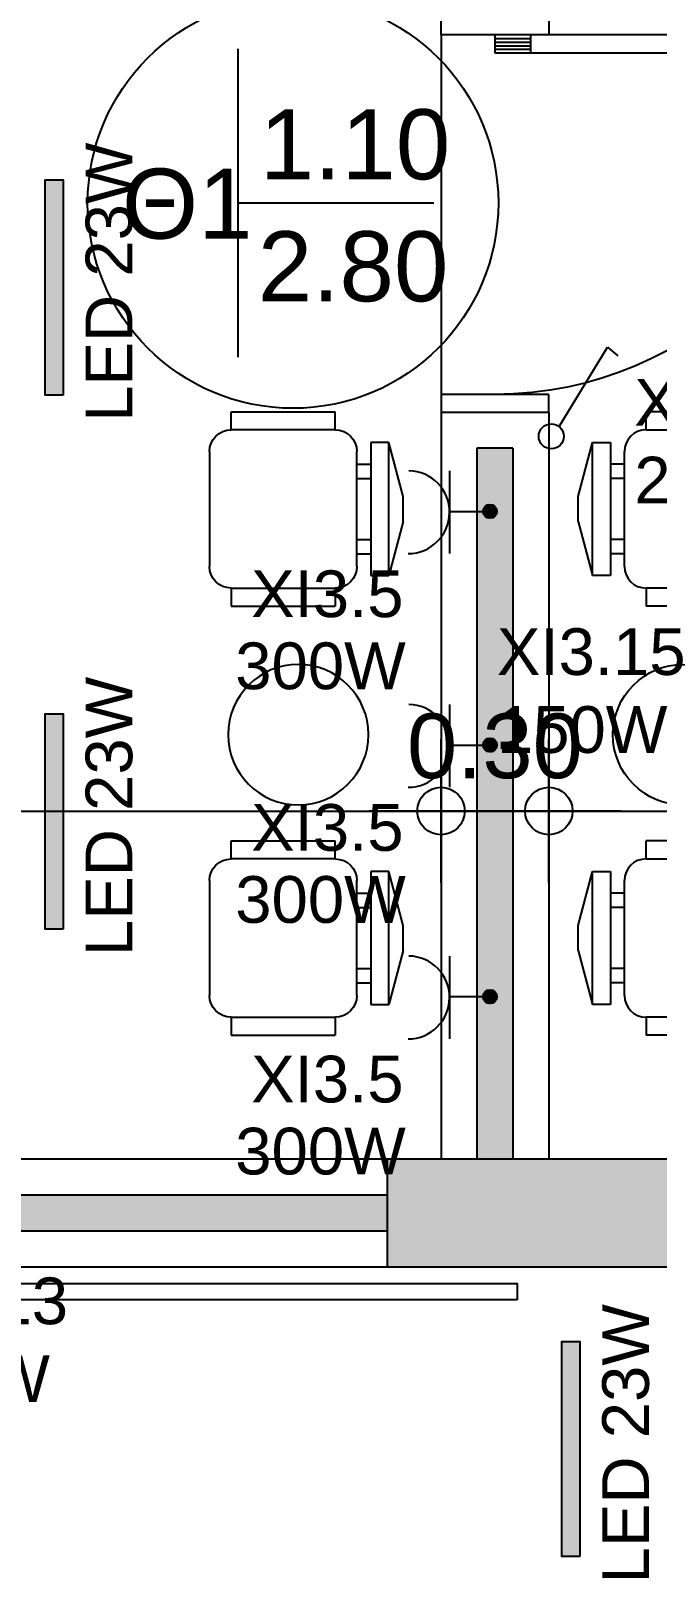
# Model space of a CAD drawing. Header units: metres. Extents: x -11 to 85, y -301 to 135.
# Drawn here: x 42.583 to 44.325, y -201.662 to -197.358 of the extents above; entities that cross this region are included whole.
import ezdxf

# ---------------------------------------------------------------- set-up
doc = ezdxf.new("R2010")
doc.units = ezdxf.units.M
doc.header["$LTSCALE"] = 0.036
doc.header["$PDMODE"] = 2
for name, color, linetype in [('arxitek isogeio', 252, 'Continuous'), ('DIMBLK', 252, 'Continuous'), ('electext', 20, 'Continuous'), ('Epipla', 252, 'Continuous'), ('hatch color', 252, 'Continuous'), ('HLEK-SYMBOL', 3, 'Continuous'), ('HLEK_FL001_SYMBOLS', 230, 'Continuous'), ('KYKLOFORHTES', 152, 'Continuous'), ('Parathira', 252, 'Continuous')]:
    doc.layers.add(name, color=color, linetype=linetype)
doc.styles.add('COMU-N', font='arial.ttf')
doc.styles.get("Standard").update_dxf_attribs({"font": 'arial.ttf'})
doc.dimstyles.new('CADWDOT', dxfattribs={"dimscale": 0.1, "dimtxt": 1.8, "dimasz": 0.08, "dimexe": 2, "dimexo": 0, "dimgap": 0.09, "dimtad": 0, "dimrnd": 0.001, "dimzin": 0, "dimdsep": 46, "dimtxsty": 'Standard', "dimblk1": 'ARTDIM', "dimblk2": 'ARTDIM', "dimsah": 1, "dimcen": 0.09, "dimdle": 0.05, "dimse1": 1, "dimse2": 1, "dimadec": 0, "dimazin": 0, "dimtfac": 1, "dimtmove": 0, "dimatfit": 3, "dimldrblk": 'ARTDIM', "dimfxl": 2, "dimtvp": 0.9999, "dimtolj": 1, "dimtzin": 0, "dimarcsym": 0})

# ---------------------------------------------------------------- blocks, each defined once
blk = doc.blocks.new('A$C07D551FE')
at = {"layer": 'Parathira'}
for p, q in [((0, -0.05), (0, 0)), ((0.3, 0), (0.3, -0.05)), ((0.3, -0.05), (0, -0.05)), ((0.15, -1.05), (0.15, -1)), ((0.15, -1), (1.1487, -1)), ((0.15, -1.01), (0.25, -1.01)), ((0.15, -1.02), (0.25, -1.02)), ((0.15, -1.03), (0.25, -1.03)), ((0.25, -1), (0.25, -1.05)), ((1.05, -1), (1.05, -1.05)), ((1.05, -1.01), (1.1492, -1.01)), ((1.05, -1.02), (1.1495, -1.02)), ((1.05, -1.03), (1.1498, -1.03)), ((0.3, -1.05), (0, -1.05)), ((0, -1.05), (0, -1.1)), ((0.15, -1.04), (0.25, -1.04)), ((1.15, -1.05), (0.15, -1.05)), ((0.3, -1.1), (0.3, -1.05)), ((1.05, -1.04), (1.1499, -1.04))]:
    blk.add_line(p, q, dxfattribs=at)
blk.add_arc((0.15, -1.05), 1, 0, 90, dxfattribs=at)
blk = doc.blocks.new('ARTDIM')
at = {"layer": 'DIMBLK'}
for p, q in [((0, -24.9975), (0, 24.9975)), ((-24.9975, 0), (24.9975, 0))]:
    blk.add_line(p, q, dxfattribs=at)
blk.add_circle((0, 0), 8.25, dxfattribs=at)
blk = doc.blocks.new('*D1380')
at = {"layer": 'arxitek isogeio', "color": 0, "lineweight": -2}
blk.add_line((40.4317, -199.5281), (43.7157, -199.5281), dxfattribs=at)
at = {"layer": 'Defpoints', "color": 0, "transparency": 16777216}
for p in [(43.7237, -199.5281), (40.4237, -200.4968), (43.7237, -200.4968)]:
    blk.add_point(p, dxfattribs=at)
at = {"layer": 'arxitek isogeio', "color": 0, "lineweight": -2, "xscale": 0.008, "yscale": 0.008, "zscale": 0.008, "rotation": 180}
blk.add_blockref('ARTDIM', (40.4237, -199.5281), dxfattribs=at)
at = {"layer": 'arxitek isogeio', "color": 0, "lineweight": -2, "xscale": 0.008, "yscale": 0.008, "zscale": 0.008}
blk.add_blockref('ARTDIM', (43.7237, -199.5281), dxfattribs=at)
at = {"layer": 'arxitek isogeio', "color": 0, "insert": (42.0737, -199.3481), "char_height": 0.18, "attachment_point": 5}
blk.add_mtext('\\A1;3.30', dxfattribs=at)
blk = doc.blocks.new('*D1381')
at = {"layer": 'arxitek isogeio', "color": 0, "lineweight": -2}
blk.add_line((43.7317, -199.5281), (44.0157, -199.5281), dxfattribs=at)
at = {"layer": 'Defpoints', "color": 0, "transparency": 16777216}
for p in [(44.0237, -199.5281), (43.7237, -200.4968), (44.0237, -200.4968)]:
    blk.add_point(p, dxfattribs=at)
at = {"layer": 'arxitek isogeio', "color": 0, "lineweight": -2, "xscale": 0.008, "yscale": 0.008, "zscale": 0.008, "rotation": 180}
blk.add_blockref('ARTDIM', (43.7237, -199.5281), dxfattribs=at)
at = {"layer": 'arxitek isogeio', "color": 0, "lineweight": -2, "xscale": 0.008, "yscale": 0.008, "zscale": 0.008}
blk.add_blockref('ARTDIM', (44.0237, -199.5281), dxfattribs=at)
at = {"layer": 'arxitek isogeio', "color": 0, "insert": (43.8737, -199.3481), "char_height": 0.18, "attachment_point": 5}
blk.add_mtext('\\A1;0.30', dxfattribs=at)
blk = doc.blocks.new('*D1382')
at = {"layer": 'arxitek isogeio', "color": 0, "lineweight": -2}
blk.add_line((44.0317, -199.5281), (47.4657, -199.5281), dxfattribs=at)
at = {"layer": 'Defpoints', "color": 0, "transparency": 16777216}
for p in [(47.4737, -199.5281), (44.0237, -200.4968), (47.4737, -200.4968)]:
    blk.add_point(p, dxfattribs=at)
at = {"layer": 'arxitek isogeio', "color": 0, "lineweight": -2, "xscale": 0.008, "yscale": 0.008, "zscale": 0.008, "rotation": 180}
blk.add_blockref('ARTDIM', (44.0237, -199.5281), dxfattribs=at)
at = {"layer": 'arxitek isogeio', "color": 0, "lineweight": -2, "xscale": 0.008, "yscale": 0.008, "zscale": 0.008}
blk.add_blockref('ARTDIM', (47.4737, -199.5281), dxfattribs=at)
at = {"layer": 'arxitek isogeio', "color": 0, "insert": (45.7487, -199.3481), "char_height": 0.18, "attachment_point": 5}
blk.add_mtext('\\A1;3.45', dxfattribs=at)
blk = doc.blocks.new('kar')
at = {"layer": 'Epipla'}
for p, q in [((53.0342, 23.9747), (53.0342, 24.0247)), ((53.3242, 24.0247), (53.0342, 24.0247)), ((53.3242, 23.9747), (53.3242, 24.0247)), ((53.0342, 23.9747), (53.3242, 23.9747)), ((52.8452, 23.7897), (52.8852, 23.9397)), ((52.8852, 23.5697), (52.8852, 23.9397)), ((52.8852, 23.9397), (52.9352, 23.9397)), ((52.9352, 23.9397), (52.9352, 23.5697)), ((52.9742, 23.5947), (52.9742, 23.9147)), ((53.3842, 23.9147), (53.3842, 23.5947)), ((52.9742, 23.8797), (52.9352, 23.8797)), ((52.9742, 23.8397), (52.9352, 23.8397)), ((52.8452, 23.7197), (52.8452, 23.7897)), ((52.8452, 23.7197), (52.8852, 23.5697)), ((52.9742, 23.6697), (52.9352, 23.6697)), ((52.9742, 23.6297), (52.9352, 23.6297)), ((52.9352, 23.5697), (52.8852, 23.5697)), ((53.3242, 23.5347), (53.0342, 23.5347)), ((53.0342, 23.5347), (53.0342, 23.4847)), ((53.3242, 23.5347), (53.3242, 23.4847)), ((53.3242, 23.4847), (53.0342, 23.4847)), ((53.0342, 22.781), (53.0342, 22.831)), ((53.3242, 22.831), (53.0342, 22.831)), ((53.3242, 22.781), (53.3242, 22.831)), ((53.0342, 22.781), (53.3242, 22.781)), ((52.8452, 22.596), (52.8852, 22.746)), ((52.8852, 22.376), (52.8852, 22.746)), ((52.8852, 22.746), (52.9352, 22.746)), ((52.9352, 22.746), (52.9352, 22.376)), ((52.9742, 22.686), (52.9352, 22.686)), ((52.9742, 22.401), (52.9742, 22.721)), ((53.3842, 22.721), (53.3842, 22.401)), ((52.9742, 22.646), (52.9352, 22.646)), ((52.8452, 22.526), (52.8452, 22.596)), ((52.8452, 22.526), (52.8852, 22.376)), ((52.9742, 22.476), (52.9352, 22.476)), ((52.9742, 22.436), (52.9352, 22.436)), ((52.9352, 22.376), (52.8852, 22.376)), ((53.3242, 22.341), (53.0342, 22.341)), ((53.0342, 22.341), (53.0342, 22.291)), ((53.3242, 22.341), (53.3242, 22.291)), ((53.3242, 22.291), (53.0342, 22.291))]:
    blk.add_line(p, q, dxfattribs=at)
blk.add_circle((53.1372, 23.1268), 0.1953, dxfattribs=at)
for centre, start, end in [((53.0342, 23.9147), 90, 180), ((53.3242, 23.9147), 360, 90), ((53.0342, 23.5947), 180, 270), ((53.3242, 23.5947), 270, 0), ((53.0342, 22.721), 90, 180), ((53.3242, 22.721), 360, 90), ((53.0342, 22.401), 180, 270), ((53.3242, 22.401), 270, 0)]:
    blk.add_arc(centre, 0.06, start, end, dxfattribs=at)
blk = doc.blocks.new('led 23W')
at = {"layer": 'hatch color'}
blk.add_hatch(color=181, dxfattribs=at).paths.add_polyline_path([(101.2388, -6.7734), (101.2388, -6.7234), (101.8376, -6.7234), (101.8376, -6.7734)])
at = {"layer": 'HLEK_FL001_SYMBOLS'}
blk.add_lwpolyline([(101.2388, -6.7734), (101.2388, -6.7234), (101.8376, -6.7234), (101.8376, -6.7734)], close=True, dxfattribs=at)
blk = doc.blocks.new('gJ6_a14')
at = {"linetype": 'Continuous'}
for p, q in [((-0.1176, 0.1119), (0.113, 0.1119)), ((0, 0.1119), (0, 0))]:
    blk.add_line(p, q, dxfattribs=at)
blk.add_arc((-0.0023, 0.2279), 0.1153, 180, 358.9566, dxfattribs=at)
blk = doc.blocks.new('*X1779')
at = {"color": 0}
for p, q in [((15.598, 2.587), (15.737, 2.727)), ((15.598, 2.622), (15.702, 2.727)), ((15.601, 2.607), (15.609, 2.616)), ((15.604, 2.646), (15.605, 2.647)), ((15.605, 2.559), (15.765, 2.719)), ((15.605, 2.577), (15.614, 2.585)), ((15.609, 2.652), (15.618, 2.66)), ((15.611, 2.547), (15.618, 2.554)), ((15.614, 2.621), (15.623, 2.63)), ((15.617, 2.536), (15.789, 2.707)), ((15.618, 2.59), (15.627, 2.599)), ((15.623, 2.665), (15.631, 2.674)), ((15.623, 2.559), (15.631, 2.568)), ((15.627, 2.634), (15.636, 2.643)), ((15.627, 2.528), (15.636, 2.537)), ((15.631, 2.603), (15.64, 2.612)), ((15.633, 2.516), (15.808, 2.691)), ((15.636, 2.678), (15.645, 2.687)), ((15.636, 2.572), (15.645, 2.581)), ((15.64, 2.647), (15.649, 2.656)), ((15.64, 2.541), (15.649, 2.55)), ((15.645, 2.616), (15.654, 2.625)), ((15.645, 2.51), (15.654, 2.519)), ((15.649, 2.691), (15.658, 2.7)), ((15.649, 2.585), (15.658, 2.594)), ((15.653, 2.501), (15.824, 2.672)), ((15.654, 2.66), (15.662, 2.669)), ((15.654, 2.554), (15.662, 2.563)), ((15.658, 2.63), (15.667, 2.638)), ((15.658, 2.523), (15.667, 2.532)), ((15.662, 2.705), (15.671, 2.714)), ((15.662, 2.599), (15.671, 2.607)), ((15.664, 2.494), (15.671, 2.501)), ((15.667, 2.674), (15.676, 2.683)), ((15.667, 2.568), (15.676, 2.577)), ((15.671, 2.643), (15.68, 2.652)), ((15.671, 2.537), (15.68, 2.546)), ((15.676, 2.718), (15.678, 2.721)), ((15.676, 2.489), (15.836, 2.648)), ((15.676, 2.612), (15.685, 2.621)), ((15.676, 2.506), (15.685, 2.515)), ((15.68, 2.687), (15.689, 2.696)), ((15.68, 2.581), (15.689, 2.59)), ((15.685, 2.656), (15.693, 2.665)), ((15.685, 2.55), (15.693, 2.559)), ((15.689, 2.625), (15.698, 2.634)), ((15.689, 2.519), (15.698, 2.528)), ((15.693, 2.7), (15.702, 2.709)), ((15.693, 2.594), (15.702, 2.603)), ((15.693, 2.488), (15.702, 2.497)), ((15.698, 2.669), (15.707, 2.678)), ((15.698, 2.563), (15.707, 2.572)), ((15.702, 2.638), (15.711, 2.647)), ((15.702, 2.532), (15.711, 2.541)), ((15.705, 2.482), (15.843, 2.62)), ((15.707, 2.714), (15.715, 2.722)), ((15.707, 2.607), (15.715, 2.616)), ((15.707, 2.501), (15.715, 2.51)), ((15.711, 2.683), (15.72, 2.691)), ((15.711, 2.577), (15.72, 2.585)), ((15.715, 2.652), (15.724, 2.66)), ((15.715, 2.546), (15.724, 2.554)), ((15.72, 2.727), (15.721, 2.728)), ((15.72, 2.621), (15.729, 2.63)), ((15.72, 2.515), (15.729, 2.523)), ((15.724, 2.696), (15.733, 2.705)), ((15.724, 2.59), (15.733, 2.599)), ((15.724, 2.484), (15.733, 2.493)), ((15.729, 2.665), (15.738, 2.674)), ((15.729, 2.559), (15.738, 2.568)), ((15.733, 2.634), (15.742, 2.643)), ((15.733, 2.528), (15.742, 2.537)), ((15.738, 2.709), (15.746, 2.718)), ((15.738, 2.603), (15.746, 2.612)), ((15.738, 2.497), (15.746, 2.506)), ((15.741, 2.482), (15.842, 2.584)), ((15.742, 2.678), (15.751, 2.687)), ((15.742, 2.572), (15.751, 2.581)), ((15.746, 2.647), (15.755, 2.656)), ((15.746, 2.541), (15.755, 2.55)), ((15.751, 2.722), (15.752, 2.724)), ((15.751, 2.616), (15.76, 2.625)), ((15.751, 2.51), (15.76, 2.519)), ((15.755, 2.691), (15.764, 2.7)), ((15.755, 2.585), (15.764, 2.594)), ((15.76, 2.66), (15.768, 2.669)), ((15.76, 2.554), (15.768, 2.563)), ((15.764, 2.63), (15.773, 2.638)), ((15.764, 2.523), (15.773, 2.532)), ((15.768, 2.705), (15.777, 2.714)), ((15.768, 2.599), (15.777, 2.607)), ((15.768, 2.493), (15.777, 2.501)), ((15.773, 2.674), (15.782, 2.683)), ((15.773, 2.568), (15.782, 2.577)), ((15.777, 2.643), (15.786, 2.652)), ((15.777, 2.537), (15.786, 2.546)), ((15.782, 2.612), (15.791, 2.621)), ((15.782, 2.506), (15.791, 2.515)), ((15.786, 2.687), (15.795, 2.696)), ((15.786, 2.581), (15.795, 2.59)), ((15.791, 2.656), (15.799, 2.665)), ((15.791, 2.55), (15.799, 2.559)), ((15.795, 2.625), (15.804, 2.634)), ((15.795, 2.519), (15.804, 2.528)), ((15.799, 2.594), (15.808, 2.603)), ((15.804, 2.669), (15.813, 2.678)), ((15.804, 2.563), (15.813, 2.572)), ((15.808, 2.638), (15.817, 2.647)), ((15.808, 2.532), (15.817, 2.541)), ((15.813, 2.607), (15.822, 2.616)), ((15.817, 2.577), (15.826, 2.585)), ((15.822, 2.652), (15.83, 2.66)), ((15.822, 2.546), (15.83, 2.554)), ((15.826, 2.621), (15.835, 2.63)), ((15.83, 2.59), (15.839, 2.599)), ((15.835, 2.559), (15.835, 2.56)), ((15.839, 2.634), (15.84, 2.635)), ((15.844, 2.603), (15.844, 2.603))]:
    blk.add_line(p, q, dxfattribs=at)
blk = doc.blocks.new('GJ6_A78')
at = {"layer": 'HLEK-SYMBOL', "color": 0, "linetype": 'Continuous'}
blk.add_circle((0, 0), 0.0989, dxfattribs=at)
at = {"layer": 'HLEK-SYMBOL', "color": 0, "xscale": 0.8, "yscale": 0.8, "zscale": 0.8}
blk.add_blockref('*X1779', (-12.576, -2.084), dxfattribs=at)
blk = doc.blocks.new('priza')
at = {"layer": 'HLEK_FL001_SYMBOLS', "rotation": 180}
blk.add_blockref('gJ6_a14', (87.4, -100.4952), dxfattribs=at)
at = {"layer": 'HLEK_FL001_SYMBOLS', "xscale": 0.1951472641207488, "yscale": 0.1951472641207488, "zscale": 0.1951472641207488}
blk.add_blockref('GJ6_A78', (87.4, -100.4953), dxfattribs=at)
blk = doc.blocks.new('gJ6_a1')
at = {"linetype": 'Continuous'}
for p, q in [((-0.2193, 0.2297), (-0.191, 0.2541)), ((-0.024, 0.0608), (-0.2193, 0.2297))]:
    blk.add_line(p, q, dxfattribs=at)
blk.add_circle((-0.0005, 0.0343), 0.0349, dxfattribs=at)

msp = doc.modelspace()

# ---------------------------------------------------------------- hatches: boundary and pattern name
at = {"layer": 'arxitek isogeio'}
for points in [[(43.9237, -198.5191), (43.8237, -198.5191), (43.8237, -200.4968), (43.9237, -200.4968)], [(47.7737, -199.7468), (47.4737, -199.7468), (47.4737, -200.4968), (43.5737, -200.4968), (43.5737, -200.7968), (47.4737, -200.7968), (47.4737, -201.5468), (47.7737, -201.5468)], [(43.5737, -200.5968), (41.8237, -200.5968), (41.8237, -200.6968), (43.5737, -200.6968)]]:
    msp.add_hatch(color=256, dxfattribs=at).paths.add_polyline_path(points)

# ---------------------------------------------------------------- linework, layer by layer
for p, q in [((43.7237, -197.3691), (43.7237, -198.3691)), ((43.1582, -197.4076), (43.1582, -198.2656)), ((43.1582, -197.8366), (43.7042, -197.8366)), ((44.0237, -198.4191), (43.7237, -198.4191)), ((43.7237, -198.4191), (43.7237, -200.4968)), ((44.0237, -198.4191), (44.0237, -200.4968)), ((43.8237, -198.5191), (43.8237, -200.4968)), ((43.9237, -198.5191), (43.8237, -198.5191)), ((43.9237, -198.5191), (43.9237, -200.4968)), ((43.5737, -200.4968), (41.7237, -200.4968)), ((43.5737, -200.4968), (43.5737, -200.7968)), ((47.4737, -200.4968), (43.5737, -200.4968)), ((43.5737, -200.5968), (41.8237, -200.5968)), ((43.5737, -200.6968), (41.8237, -200.6968)), ((43.5737, -200.7968), (41.7237, -200.7968)), ((47.4737, -200.7968), (43.5737, -200.7968))]:
    msp.add_line(p, q, dxfattribs=at)
msp.add_lwpolyline([(43.9357, -200.8884), (42.1371, -200.8884), (42.1371, -200.8428), (43.9357, -200.8428)], close=True, dxfattribs=at)
msp.add_circle((43.312, -197.8366), 0.5712, dxfattribs=at)

# ---------------------------------------------------------------- block references
at = {"layer": 'arxitek isogeio', "xscale": -1, "rotation": 180}
msp.add_blockref('A$C07D551FE', (43.7237, -198.4191), dxfattribs=at)
at = {"layer": 'arxitek isogeio', "xscale": -1}
msp.add_blockref('kar', (96.4639, -222.4425), dxfattribs=at)
at = {"layer": 'arxitek isogeio'}
msp.add_blockref('kar', (-8.7402, -222.4425), dxfattribs=at)
at = {"layer": 'HLEK_FL001_SYMBOLS'}
for name, p, rotation in [('gJ6_a1', (43.9966, -198.4919), 279.4623222080261), ('priza', (144.3552, -111.2945), 270), ('priza', (144.3553, -111.9445), 270), ('priza', (144.3553, -112.6445), 270)]:
    msp.add_blockref(name, p, dxfattribs=dict(at, rotation=rotation))
at = {"layer": 'KYKLOFORHTES', "rotation": 90}
for p in [(35.8993, -299.6096), (35.8993, -301.0958), (37.3364, -302.8411)]:
    msp.add_blockref('led 23W', p, dxfattribs=at)

# ---------------------------------------------------------------- texts
at = {"layer": 'arxitek isogeio', "style": 'COMU-N'}
for s, p in [('1.10', (43.2194, -197.7708)), ('Θ1', (42.8362, -197.9359)), ('2.80', (43.2142, -198.1102))]:
    msp.add_text(s, height=0.195, dxfattribs=at).set_placement(p)
at = {"layer": 'electext'}
for p in [(42.865, -198.4454), (42.865, -199.9316), (44.3021, -201.6769)]:
    msp.add_text('LED 23W', height=0.13, rotation=90, dxfattribs=at).set_placement(p)
at = {"layer": 'HLEK_FL001_SYMBOLS', "char_height": 0.13, "attachment_point": 1, "style": 'COMU-N'}
for s, width, insert in [('ΧΙ3.10\\P225W', 0.495006, (44.2613, -198.3258)), ('ΧΙ3.5', 0.495006, (43.1955, -198.8588)), ('{\\C143;\\c14659450;XI3.15\\P150W}', 0.45, (43.8791, -199.0197)), ('300W', 0.45, (43.1512, -199.0592)), ('ΧΙ3.5', 0.495006, (43.1956, -199.5088)), ('300W', 0.45, (43.1513, -199.7092)), ('ΧΙ3.5', 0.495006, (43.1956, -200.2088)), ('300W', 0.45, (43.1513, -200.4092)), ('ΧΙ3.13\\P525W', 0.495006, (42.1613, -200.8258))]:
    msp.add_mtext_dynamic_manual_height_columns(s, width=width, gutter_width=0.65, heights=[0], dxfattribs=dict(at, insert=insert))

# ---------------------------------------------------------------- dimensions: what is measured, and where the dimension line sits
at = {"layer": 'arxitek isogeio'}
for base, p1, p2, picture, middle in [((43.7237, -199.5281), (40.4237, -200.4968), (43.7237, -200.4968), '*D1380', (42.0737, -199.3481)), ((47.4737, -199.5281), (44.0237, -200.4968), (47.4737, -200.4968), '*D1382', (45.7487, -199.3481))]:
    dim = msp.add_linear_dim(base=base, p1=p1, p2=p2, dimstyle='CADWDOT', dxfattribs=at)
    dim.commit()
    dim.dimension.update_dxf_attribs({"geometry": picture, "text_midpoint": middle})
dim = msp.add_linear_dim(base=(44.0237, -199.5281), p1=(43.7237, -200.4968), p2=(44.0237, -200.4968), dimstyle='CADWDOT', dxfattribs=at)
dim.commit()
dim.dimension.update_dxf_attribs({"geometry": '*D1381', "text_midpoint": (43.8737, -199.5281), "dimtype": 160})

doc.saveas('drawing.dxf')
